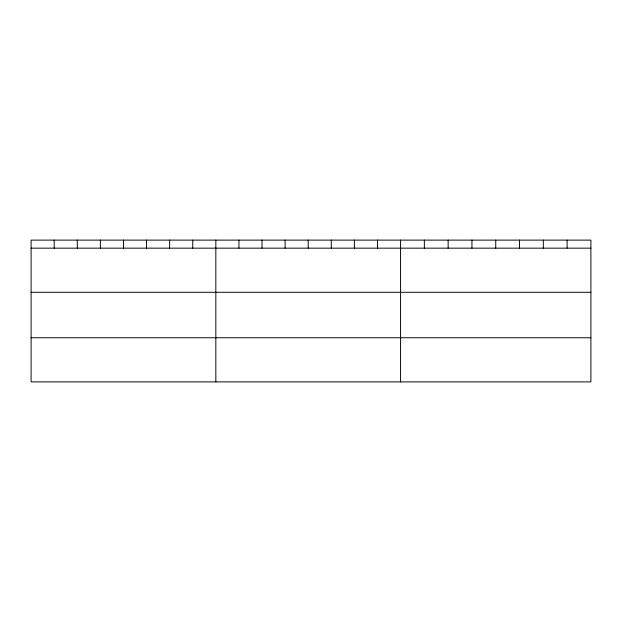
<?xml version="1.0" encoding="UTF-8"?>
<svg xmlns="http://www.w3.org/2000/svg" width="622" height="622" viewBox="0 0 622 622"><rect width="100%" height="100%" fill="white"/><g stroke="black" fill="none" stroke-linecap="round" stroke-linejoin="round"><path stroke-width="0.93" d="M590.9 292.286L590.9 240.115L31.1 240.115L31.1 381.885L590.9 381.885L590.9 292.286L31.1 292.286M31.1 248.155L590.9 248.155M31.1 337.754L590.9 337.754M567.108 240.115L567.108 248.155M543.317 240.115L543.317 248.155M519.525 240.115L519.525 248.155M495.734 240.115L495.734 248.155M471.942 240.115L471.942 248.155M448.151 240.115L448.151 248.155M424.359 240.115L424.359 248.155M400.568 240.115L400.568 381.885M377.476 240.115L377.476 248.155M354.385 240.115L354.385 248.155M331.293 240.115L331.293 248.155M308.201 240.115L308.201 248.155M285.109 240.115L285.109 248.155M262.017 240.115L262.017 248.155M238.926 240.115L238.926 248.155M215.834 240.115L215.834 381.885M192.742 240.115L192.742 248.155M169.65 240.115L169.65 248.155M146.559 240.115L146.559 248.155M123.467 240.115L123.467 248.155M100.375 240.115L100.375 248.155M77.284 240.115L77.284 248.155M54.192 240.115L54.192 248.155"/></g></svg>
